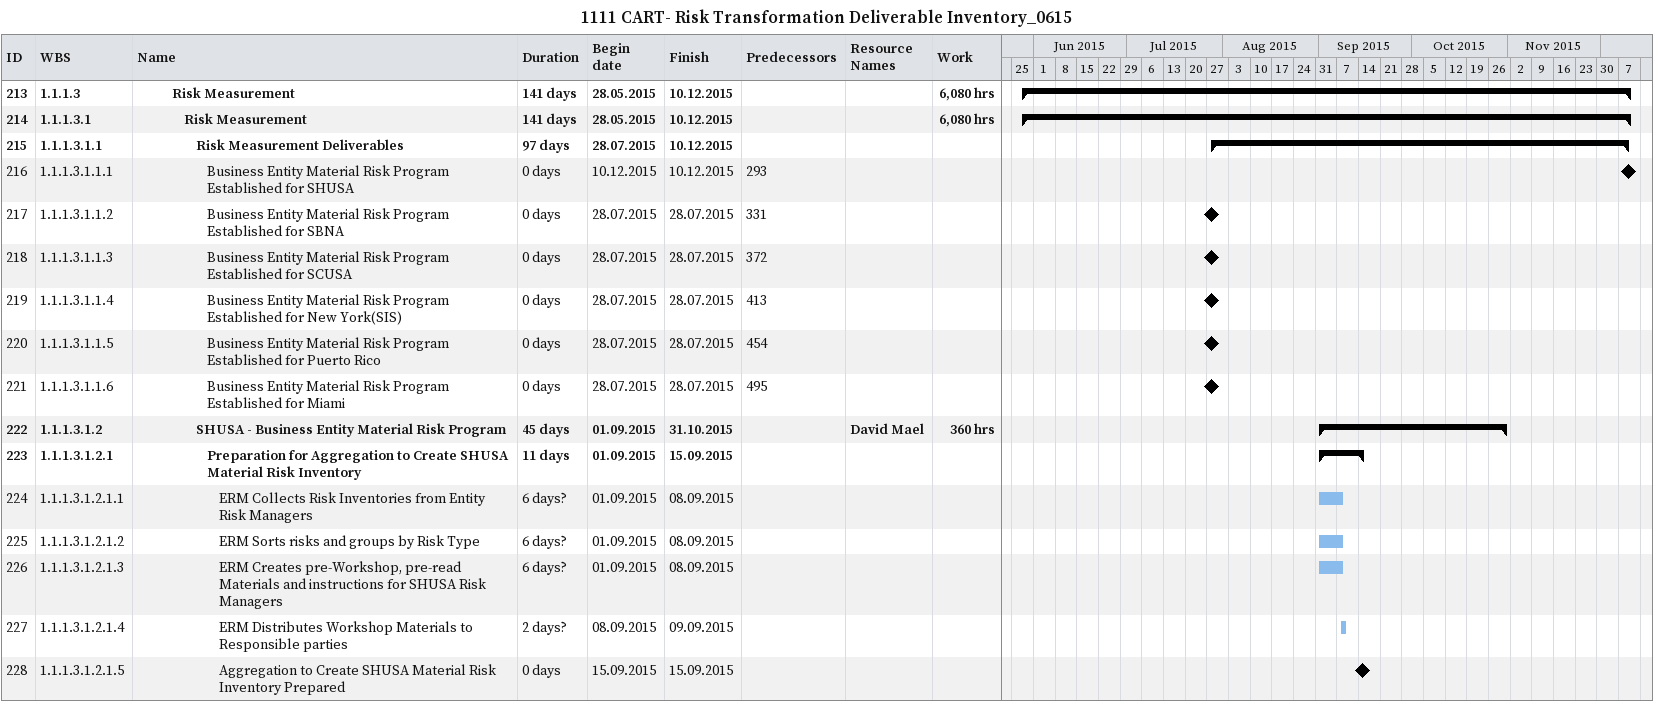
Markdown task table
1111 CART- Risk Transformation Deliverable Inventory_0615

| ID | WBS | Task | Duration | Start | Finish | Predecessors | Resources | Work (h) |
|---|---|---|---|---|---|---|---|---|
| 213 | 1.1.1.3 | **Risk Measurement** | 141d | 2015-05-28 | 2015-12-10 |  |  | 6080 |
| 214 | 1.1.1.3.1 | **Risk Measurement** | 141d | 2015-05-28 | 2015-12-10 |  |  | 6080 |
| 215 | 1.1.1.3.1.1 | **Risk Measurement Deliverables** | 97d | 2015-07-28 | 2015-12-10 |  |  |  |
| 216 | 1.1.1.3.1.1.1 | Business Entity Material Risk Program Established for SHUSA | 0d | 2015-12-10 | 2015-12-10 | 293 |  |  |
| 217 | 1.1.1.3.1.1.2 | Business Entity Material Risk Program Established for SBNA | 0d | 2015-07-28 | 2015-07-28 | 331 |  |  |
| 218 | 1.1.1.3.1.1.3 | Business Entity Material Risk Program Established for SCUSA | 0d | 2015-07-28 | 2015-07-28 | 372 |  |  |
| 219 | 1.1.1.3.1.1.4 | Business Entity Material Risk Program Established for New York(SIS) | 0d | 2015-07-28 | 2015-07-28 | 413 |  |  |
| 220 | 1.1.1.3.1.1.5 | Business Entity Material Risk Program Established for Puerto Rico | 0d | 2015-07-28 | 2015-07-28 | 454 |  |  |
| 221 | 1.1.1.3.1.1.6 | Business Entity Material Risk Program Established for Miami | 0d | 2015-07-28 | 2015-07-28 | 495 |  |  |
| 222 | 1.1.1.3.1.2 | **SHUSA - Business Entity Material Risk Program** | 45d | 2015-09-01 | 2015-10-31 |  | David Mael | 360 |
| 223 | 1.1.1.3.1.2.1 | **Preparation for Aggregation to Create SHUSA Material Risk Inventory** | 11d | 2015-09-01 | 2015-09-15 |  |  |  |
| 224 | 1.1.1.3.1.2.1.1 | ERM Collects Risk Inventories from Entity Risk Managers | 6d? | 2015-09-01 | 2015-09-08 |  |  |  |
| 225 | 1.1.1.3.1.2.1.2 | ERM Sorts risks and groups by Risk Type | 6d? | 2015-09-01 | 2015-09-08 |  |  |  |
| 226 | 1.1.1.3.1.2.1.3 | ERM Creates pre-Workshop, pre-read Materials and instructions for SHUSA Risk Managers | 6d? | 2015-09-01 | 2015-09-08 |  |  |  |
| 227 | 1.1.1.3.1.2.1.4 | ERM Distributes Workshop Materials to Responsible parties | 2d? | 2015-09-08 | 2015-09-09 |  |  |  |
| 228 | 1.1.1.3.1.2.1.5 | Aggregation to Create SHUSA Material Risk Inventory Prepared | 0d | 2015-09-15 | 2015-09-15 |  |  |  |
